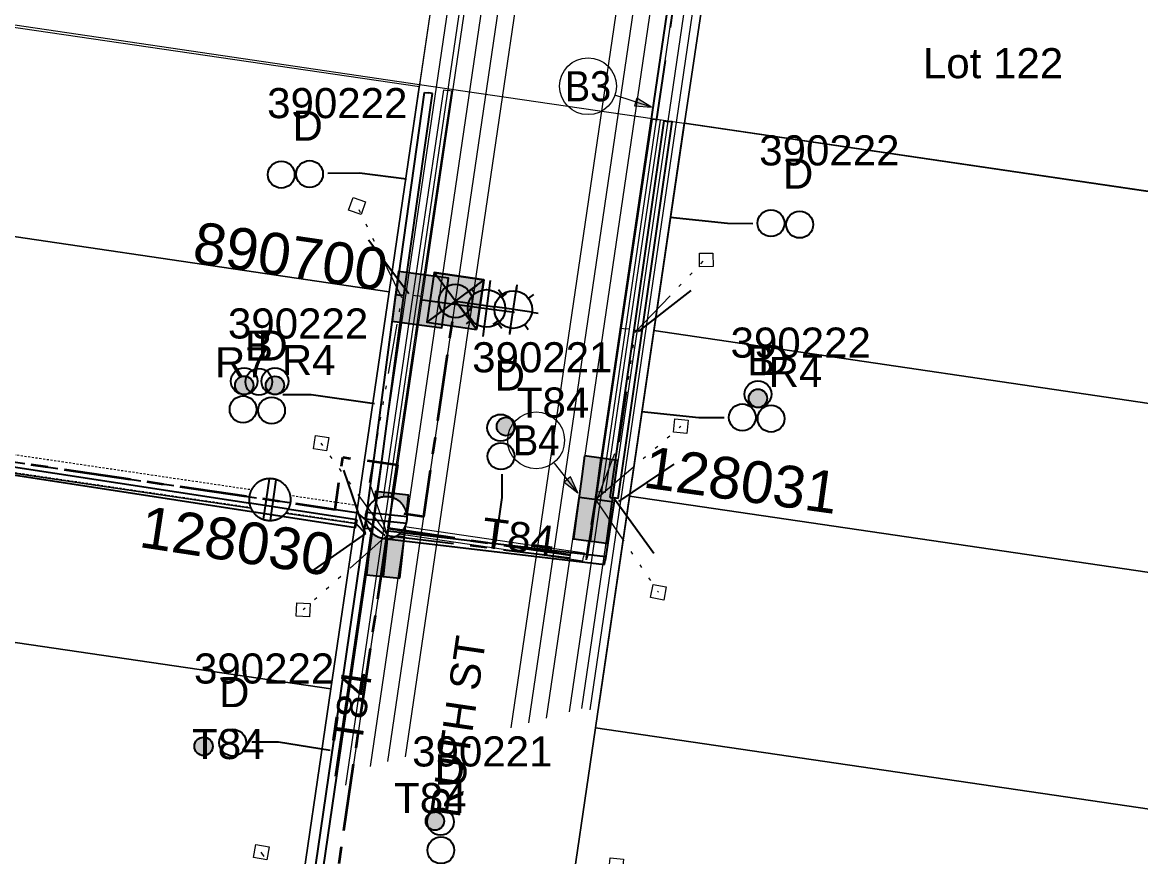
# Model space of a CAD drawing. Header units: metres. Extents: x 302924 to 304532, y 6268290 to 6269135.
# Drawn here: x 304051.4 to 304118.2, y 6268580.1 to 6268630 of the extents above; entities that cross this region are included whole.
import ezdxf
from ezdxf.enums import TextEntityAlignment as Align

# ---------------------------------------------------------------- set-up
doc = ezdxf.new("R2010")
doc.units = ezdxf.units.M
for name, pattern in [('Cable Exist UG', [7, 4, -1, 1, -1]), ('DASHED', [19.05, 12.7, -6.35]), ('HIDDEN2', [0.1875, 0.125, -0.0625]), ('IE Trench LV', [6, 4, -2]), ('PHANTOMX2', [6.6, 3, -0.75, 0.2, -0.75, 0.2, -0.75, 0.2, -0.75])]:
    doc.linetypes.add(name, pattern=pattern)
doc.layers.get('0').update_dxf_attribs({"color": 6})
for name, color, linetype, lineweight in [('_User Miscellaneous1', 30, 'Continuous', 13), ('_User Miscellaneous3', 51, 'Continuous', 13), ('_User Miscellaneous5', 121, 'Continuous', 13), ('_User Miscellaneous7', 3, 'Continuous', 13), ('_User Miscellaneous9', 211, 'Continuous', 13), ('_User_LV_Exist', 5, 'Continuous', 35), ('_User_LV_Final', 5, 'Continuous', 25), ('Cadastre Developer_SP_NEW', 92, 'Continuous', 15), ('Cadastre Other Property_SP_EXT', 138, 'DASHED', 15), ('Cadastre Roads_SP_EXT', 218, 'Continuous', 15), ('Mains_LV_EXT', 163, 'Continuous', 25), ('Mains_LV_SL_EXT', 135, 'Continuous', 25), ('Services_SP_EXT', 42, 'PHANTOMX2', 20)]:
    doc.layers.add(name, color=color, linetype=linetype, lineweight=lineweight)
doc.layers.add('_User Miscellaneous10', color=252, linetype='Continuous', lineweight=13, plot=False, transparency=0.75)
for name, color, linetype in [('Duct_SP_EXT', 30, 'Continuous'), ('Equip_LV_EXT', 7, 'Continuous'), ('Equip_SP_SL_EXT', 7, 'Continuous'), ('Mains_LV_New_T84', 2, 'Cable x'), ('SupportsUG_SP_LV_EXT', 7, 'Continuous'), ('SupportsUG_SP_LV_SL_EXT', 7, 'Continuous'), ('Trench_SP_EXT', 7, 'Continuous'), ('Trench_SP_NEW', 2, 'Continuous')]:
    doc.layers.add(name, color=color, linetype=linetype)
doc.styles.add('ARIAL', font='arial.ttf', dxfattribs={"height": 2})
doc.styles.add('COLUMN_LABEL', font='arial.ttf', dxfattribs={"height": 2})
doc.styles.add('iecARIAL', font='arial.ttf', dxfattribs={"height": 2})
doc.styles.add('POLE_LABEL', font='arial.ttf', dxfattribs={"height": 2})
doc.styles.add('SL_LABEL', font='arial.ttf', dxfattribs={"height": 2})
doc.styles.get("Standard").update_dxf_attribs({"font": 'arial.ttf'})
doc.linetypes.add('Cable x', pattern='A,4.5,-0.01,["X",Standard,S=1.25,R=0,X=0,Y=-0.65],-1.2', length=5.71)

# ---------------------------------------------------------------- blocks, each defined once
blk = doc.blocks.new('COLUMN_EXT')
blk.add_hatch(color=256).paths.add_polyline_path([(1.5, -1.5), (1.5, 1.5), (-1.5, 1.5), (-1.5, -1.5)])
blk.add_lwpolyline([(1.5, 1.5), (-1.5, 1.5), (-1.5, -1.5), (1.5, -1.5)], close=True)
at = {"flags": 9}
for tag, p in [('NOTES', (-1.813, 2)), ('STREETNAME', (-1.813, 1.6)), ('LOCATION', (-1.813, 1.4)), ('SUBURB', (-1.813, 1.8)), ('OWNED_BY', (-1.813, 0.6)), ('LEGEND', (-1.813, 1.2)), ('USAGE', (-1.813, 1)), ('STATE', (-1.813, 0.8)), ('COLUMN_TYPE', (-1.813, 0.4))]:
    blk.add_attdef(tag, text='', height=0.2, rotation=180, dxfattribs=at).set_placement(p, align=Align.MIDDLE_LEFT)
at = {"flags": 1}
blk.add_attdef('Z', (-1.813, 2.351), '', height=0.2, rotation=180, dxfattribs=at)
at = {"flags": 9}
for tag, style, p in [('STRUCTURE_PLANT_NUMBER', 'POLE_LABEL', (-1.813, -0.031)), ('STREET_CODE', 'COLUMN_LABEL', (-1.813, 0.2))]:
    blk.add_attdef(tag, text='', height=0.2, rotation=180, dxfattribs=dict(at, style=style)).set_placement(p, align=Align.MIDDLE_LEFT)
at = {"style": 'COLUMN_LABEL', "width": 0.9, "flags": 8}
blk.add_attdef('ASSET_NUM', text='', height=2, rotation=270, dxfattribs=at).set_placement((2, -4), align=Align.MIDDLE_LEFT)
blk = doc.blocks.new('PILLAR_EXT')
blk.add_hatch(color=256).paths.add_polyline_path([(-2.5, 1), (-2.5, -1), (2.5, -1), (2.5, 1)])
for p, q in [((0, 1), (0, -1)), ((-2.5, 0), (2.5, 0))]:
    blk.add_line(p, q)
at = {"ltscale": 10}
blk.add_line((2.5, 0), (-2.5, 0), dxfattribs=at)
blk.add_lwpolyline([(-2.5, -1), (-1.25, -1), (1.25, -1), (2.5, -1), (2.5, 1), (-2.5, 1)], close=True)
at = {"width": 0.9, "flags": 8}
blk.add_attdef('ASSET_NUM', text='', height=2, rotation=90, dxfattribs=at).set_placement((-2, 4), align=Align.MIDDLE_LEFT)
for tag, p, flags in [('OWNED_BY', (0, -0.2), 9), ('STATE', (0, -0.4), 9), ('SUPPORT_TYPE', (0, -0.6), 9), ('USAGE', (0, -0.8), 9), ('LEGEND', (0, -1), 9), ('LOCATION', (0, -1.2), 9), ('NOTES', (0, -1.4), 9), ('STREETNAME', (0, -1.8), 9), ('SUBURB', (0, -2), 1), ('PARENT', (0, -1.6), 9)]:
    blk.add_attdef(tag, p, '', height=0.2, dxfattribs=dict(flags=flags))
blk = doc.blocks.new('DUCT_EXT')
blk.add_circle((0, 0.8), 0.8)
at = {"flags": 1}
blk.add_attdef('Z', (0, 0), '', height=0.2, dxfattribs=at)
at = {"flags": 9}
for tag, p in [('DUCT_CODE', (0, 0)), ('XSECT_TYPE', (0, -0.2)), ('STATE', (0, -0.6)), ('FB_REFERENCE', (0, -0.4)), ('NOTES', (0, -0.8))]:
    blk.add_attdef(tag, text='', height=0.2, dxfattribs=at).set_placement(p, align=Align.MIDDLE_LEFT)
blk = doc.blocks.new('*U494')
at = {"transparency": 33554687, "flags": 9}
for tag, p in [('LRATECODE', (-7.4, 0)), ('LOUTREACHVOCAB', (-7.2, 0)), ('LOUTREACH', (-7, 0)), ('LANTNUMBER', (-6.6, 0)), ('LNEW', (-6.4, 0)), ('LMASTVOCAB', (-6.2, 0)), ('LMAST', (-6, 0)), ('LLAMPVOCAB', (-5.8, 0)), ('LLAMP', (-5.6, 0)), ('LEXIST', (-5.4, 0)), ('LCHARGE3PERCENT', (-5.2, 0)), ('LCHARGE3', (-5, 0)), ('LCHARGE2PERCENT', (-4.8, 0)), ('LCHARGE2', (-4.6, 0)), ('LCHARGE1PERCENT', (-4.4, 0)), ('LCHARGE1', (-4.2, 0)), ('LCATEGORY', (-4, 0)), ('LBRACKETVOCAB', (-3.8, 0)), ('LBRACKET', (-3.6, 0)), ('LKINGHEIGHT', (-3.4, 0)), ('CREPLACE', (-3.2, 0)), ('CREMOVE', (-3, 0)), ('CNUMBER', (-2.8, 0)), ('CNEW', (-2.6, 0)), ('CEXIST', (-2.4, 0)), ('USAGE', (-2.2, 0)), ('STATE', (-2, 0)), ('OWNED_BY', (-1.8, 0)), ('ORIENTATION', (-1.6, 0)), ('OPERATING_VOLTAGE', (-1.4, 0)), ('NO_PHASES', (-1.2, 0)), ('LANTERN_TYPE', (-1, 0)), ('LANTERN_PURPOSE', (-0.8, 0)), ('CONTROL_TYPE', (-0.6, 0)), ('CONSTRUCTED_VOLTAGE', (-0.4, 0))]:
    blk.add_attdef(tag, text='', height=0.001, rotation=270, dxfattribs=at).set_placement(p, align=Align.MIDDLE_LEFT)
at = {"transparency": 33554687, "style": 'SL_LABEL', "flags": 9}
blk.add_attdef('STREET_CODE', text='', height=0.001, rotation=270, dxfattribs=at).set_placement((0.001, 0), align=Align.MIDDLE_LEFT)
at = {"transparency": 33554687, "flags": 1}
blk.add_attdef('Z', (0, 0), '', height=0.001, rotation=270, dxfattribs=at)
at = {"transparency": 33554687, "width": 0.9}
blk.add_attdef('LNUMBER', text='', height=1, rotation=352.43124, dxfattribs=at).set_placement((6.807, -1.913), align=Align.MIDDLE_LEFT)
at = {"transparency": 33554687, "flags": 9}
for tag, p in [('LREMOVE', (0, -7.6)), ('LREPLACE', (0, -7.8)), ('LTYPE', (0, -8)), ('LTYPEVOCAB', (0, -8.2)), ('LEGEND', (0, -8.4)), ('SUBURB', (0, -8.6)), ('STREETNAME', (0, -8.8)), ('LOCATION', (0, -9)), ('NOTES', (0, -9.2)), ('MAINTAINED_BY', (0, -9.863))]:
    blk.add_attdef(tag, text='', height=0.001, dxfattribs=at).set_placement(p, align=Align.MIDDLE_LEFT)
blk.add_attdef('OPERATED_BY', (0, -9.607), '', height=0.001, dxfattribs=at)
at = {"transparency": 33554687}
blk.add_wipeout([(5.638, -0.749), (4.877, -1.718), (3.743, -2.2), (2.774, -1.439), (2.292, -0.305), (3.053, 0.664), (4.187, 1.146), (5.156, 0.385)], dxfattribs=at)
for p, q in [((4.187, 1.146), (3.965, -0.527)), ((0, 0), (3.965, -0.527)), ((3.053, 0.664), (3.281, 0.366)), ((5.156, 0.385), (4.858, 0.157)), ((3.965, -0.527), (3.743, -2.2)), ((3.965, -0.527), (5.638, -0.749)), ((2.774, -1.439), (3.072, -1.211)), ((4.877, -1.718), (4.649, -1.42))]:
    blk.add_line(p, q, dxfattribs=at)
blk.add_circle((3.965, -0.527), 1.125, dxfattribs=at)
blk = doc.blocks.new('CCP_EXT')
at = {"flags": 9}
for tag, p in [('USAGE', (0, -1.2)), ('LEGEND', (0, -1.4)), ('STATE', (0, -1.8)), ('LIFE_SUPPORT', (0, -1.6)), ('NOTES', (0, -2))]:
    blk.add_attdef(tag, text='', height=0.2, dxfattribs=at).set_placement(p, align=Align.MIDDLE_LEFT)
at = {"transparency": 33554687}
blk.add_wipeout([(0, 0.566), (0.566, 0), (0, -0.566), (-0.566, 0)], dxfattribs=at)
blk.add_lwpolyline([(-0.566, 0), (0, 0.566), (0.566, 0), (0, -0.566), (-0.566, 0)])
at = {"flags": 1}
blk.add_attdef('Z', (0, 0), '', height=0.2, dxfattribs=at)
at = {"flags": 9}
for tag, p in [('CCP_TYPE', (0, 0)), ('OPERATING_VOLTAGE', (0, -0.6)), ('CONSTRUCTED_VOLTAGE', (0, -0.2)), ('NO_PHASES', (0, -0.4)), ('ORIENTATION', (0, -0.8)), ('OWNED_BY', (0, -1))]:
    blk.add_attdef(tag, text='', height=0.2, dxfattribs=at).set_placement(p, align=Align.MIDDLE_LEFT)
blk = doc.blocks.new('LV_UG_LINKS_CLOSED_EXT')
at = {"layer": 'Equip_LV_EXT'}
for tag, flags, p in [('ACTUAL_STATUS', 9, (3, -2)), ('OPERATING_VOLTAGE', 9, (3, -2.6)), ('CONSTRUCTED_VOLTAGE', 9, (3, -2.2)), ('NO_PHASES', 9, (3, -2.4)), ('ORIENTATION', 9, (3, -2.8)), ('STATE', 9, (3, -3)), ('SWITCH_TYPE', 9, (3, -3.2)), ('USAGE', 9, (3, -3.4)), ('OWNED_BY', 9, (3, -3.8)), ('OPERATED_BY', 9, (3, -4)), ('NOTES', 9, (3, -3.6)), ('TYPE', 9, (3, -4.6)), ('MAINTAINED_BY', 9, (3, -4.2)), ('NUMBER_OF_PHASES', 9, (3, -4.4)), ('Z', 1, (3, -4.8))]:
    blk.add_attdef(tag, text='', height=0.2, dxfattribs=dict(at, flags=flags)).set_placement(p, align=Align.MIDDLE_LEFT)
at = {"transparency": 33554687}
blk.add_wipeout([(4, 1.25), (3.969, 1.25), (3.939, 1.248), (3.908, 1.247), (3.877, 1.244), (3.847, 1.241), (3.817, 1.236), (3.786, 1.232), (3.756, 1.226), (3.726, 1.22), (3.696, 1.213), (3.667, 1.205), (3.637, 1.196), (3.608, 1.187), (3.579, 1.177), (3.55, 1.166), (3.522, 1.155), (3.493, 1.143), (3.466, 1.13), (3.438, 1.117), (3.411, 1.102), (3.384, 1.088), (3.357, 1.072), (3.331, 1.056), (3.306, 1.039), (3.28, 1.022), (3.255, 1.004), (3.231, 0.985), (3.207, 0.966), (3.184, 0.947), (3.161, 0.926), (3.138, 0.905), (3.116, 0.884), (3.095, 0.862), (3.074, 0.839), (3.053, 0.816), (3.034, 0.793), (3.015, 0.769), (2.996, 0.745), (2.978, 0.72), (2.961, 0.694), (2.944, 0.669), (2.928, 0.643), (2.912, 0.616), (2.898, 0.589), (2.883, 0.562), (2.87, 0.534), (2.857, 0.507), (2.845, 0.478), (2.834, 0.45), (2.823, 0.421), (2.813, 0.392), (2.804, 0.363), (2.795, 0.333), (2.787, 0.304), (2.78, 0.274), (2.774, 0.244), (2.768, 0.214), (2.764, 0.183), (2.759, 0.153), (2.756, 0.123), (2.753, 0.092), (2.752, 0.061), (2.75, 0.031), (2.75, 0), (2.75, -0.031), (2.752, -0.061), (2.753, -0.092), (2.756, -0.123), (2.759, -0.153), (2.764, -0.183), (2.768, -0.214), (2.774, -0.244), (2.78, -0.274), (2.787, -0.304), (2.795, -0.333), (2.804, -0.363), (2.813, -0.392), (2.823, -0.421), (2.834, -0.45), (2.845, -0.478), (2.857, -0.507), (2.87, -0.534), (2.883, -0.562), (2.898, -0.589), (2.912, -0.616), (2.928, -0.643), (2.944, -0.669), (2.961, -0.694), (2.978, -0.72), (2.996, -0.745), (3.015, -0.769), (3.034, -0.793), (3.053, -0.816), (3.074, -0.839), (3.095, -0.862), (3.116, -0.884), (3.138, -0.905), (3.161, -0.926), (3.184, -0.947), (3.207, -0.966), (3.231, -0.985), (3.255, -1.004), (3.28, -1.022), (3.306, -1.039), (3.331, -1.056), (3.357, -1.072), (3.384, -1.088), (3.411, -1.102), (3.438, -1.117), (3.466, -1.13), (3.493, -1.143), (3.522, -1.155), (3.55, -1.166), (3.579, -1.177), (3.608, -1.187), (3.637, -1.196), (3.667, -1.205), (3.696, -1.213), (3.726, -1.22), (3.756, -1.226), (3.786, -1.232), (3.817, -1.236), (3.847, -1.241), (3.877, -1.244), (3.908, -1.247), (3.939, -1.248), (3.969, -1.25), (4, -1.25), (4.031, -1.25), (4.061, -1.248), (4.092, -1.247), (4.123, -1.244), (4.153, -1.241), (4.183, -1.236), (4.214, -1.232), (4.244, -1.226), (4.274, -1.22), (4.304, -1.213), (4.333, -1.205), (4.363, -1.196), (4.392, -1.187), (4.421, -1.177), (4.45, -1.166), (4.478, -1.155), (4.507, -1.143), (4.534, -1.13), (4.562, -1.117), (4.589, -1.102), (4.616, -1.088), (4.643, -1.072), (4.669, -1.056), (4.694, -1.039), (4.72, -1.022), (4.745, -1.004), (4.769, -0.985), (4.793, -0.966), (4.816, -0.947), (4.839, -0.926), (4.862, -0.905), (4.884, -0.884), (4.905, -0.862), (4.926, -0.839), (4.947, -0.816), (4.966, -0.793), (4.985, -0.769), (5.004, -0.745), (5.022, -0.72), (5.039, -0.694), (5.056, -0.669), (5.072, -0.643), (5.088, -0.616), (5.102, -0.589), (5.117, -0.562), (5.13, -0.534), (5.143, -0.507), (5.155, -0.478), (5.166, -0.45), (5.177, -0.421), (5.187, -0.392), (5.196, -0.363), (5.205, -0.333), (5.213, -0.304), (5.22, -0.274), (5.226, -0.244), (5.232, -0.214), (5.236, -0.183), (5.241, -0.153), (5.244, -0.123), (5.247, -0.092), (5.248, -0.061), (5.25, -0.031), (5.25, 0), (5.25, 0.031), (5.248, 0.061), (5.247, 0.092), (5.244, 0.123), (5.241, 0.153), (5.236, 0.183), (5.232, 0.214), (5.226, 0.244), (5.22, 0.274), (5.213, 0.304), (5.205, 0.333), (5.196, 0.363), (5.187, 0.392), (5.177, 0.421), (5.166, 0.45), (5.155, 0.478), (5.143, 0.507), (5.13, 0.534), (5.117, 0.562), (5.102, 0.589), (5.088, 0.616), (5.072, 0.643), (5.056, 0.669), (5.039, 0.694), (5.022, 0.72), (5.004, 0.745), (4.985, 0.769), (4.966, 0.793), (4.947, 0.816), (4.926, 0.839), (4.905, 0.862), (4.884, 0.884), (4.862, 0.905), (4.839, 0.926), (4.816, 0.947), (4.793, 0.966), (4.769, 0.985), (4.745, 1.004), (4.72, 1.022), (4.694, 1.039), (4.669, 1.056), (4.643, 1.072), (4.616, 1.088), (4.589, 1.102), (4.562, 1.117), (4.534, 1.13), (4.507, 1.143), (4.478, 1.155), (4.45, 1.166), (4.421, 1.177), (4.392, 1.187), (4.363, 1.196), (4.333, 1.205), (4.304, 1.213), (4.274, 1.22), (4.244, 1.226), (4.214, 1.232), (4.183, 1.236), (4.153, 1.241), (4.123, 1.244), (4.092, 1.247), (4.061, 1.248), (4.031, 1.25)], dxfattribs=at).dxf.layer = 'Equip_LV_EXT'
at = {"layer": 'Equip_LV_EXT'}
for p, q in [((3.792, 1.232), (3.792, -1.232)), ((4.208, 1.232), (4.208, -1.232))]:
    blk.add_line(p, q, dxfattribs=at)
at = {"layer": 'Equip_LV_EXT', "flags": 128}
blk.add_lwpolyline([(4, 1.25), (3.969, 1.25), (3.939, 1.248), (3.908, 1.247), (3.877, 1.244), (3.847, 1.241), (3.817, 1.236), (3.786, 1.232), (3.756, 1.226), (3.726, 1.22), (3.696, 1.213), (3.667, 1.205), (3.637, 1.196), (3.608, 1.187), (3.579, 1.177), (3.55, 1.166), (3.522, 1.155), (3.493, 1.143), (3.466, 1.13), (3.438, 1.117), (3.411, 1.102), (3.384, 1.088), (3.357, 1.072), (3.331, 1.056), (3.306, 1.039), (3.28, 1.022), (3.255, 1.004), (3.231, 0.985), (3.207, 0.966), (3.184, 0.947), (3.161, 0.926), (3.138, 0.905), (3.116, 0.884), (3.095, 0.862), (3.074, 0.839), (3.053, 0.816), (3.034, 0.793), (3.015, 0.769), (2.996, 0.745), (2.978, 0.72), (2.961, 0.694), (2.944, 0.669), (2.928, 0.643), (2.912, 0.616), (2.898, 0.589), (2.883, 0.562), (2.87, 0.534), (2.857, 0.507), (2.845, 0.478), (2.834, 0.45), (2.823, 0.421), (2.813, 0.392), (2.804, 0.363), (2.795, 0.333), (2.787, 0.304), (2.78, 0.274), (2.774, 0.244), (2.768, 0.214), (2.764, 0.183), (2.759, 0.153), (2.756, 0.123), (2.753, 0.092), (2.752, 0.061), (2.75, 0.031), (2.75, 0), (2.75, -0.031), (2.752, -0.061), (2.753, -0.092), (2.756, -0.123), (2.759, -0.153), (2.764, -0.183), (2.768, -0.214), (2.774, -0.244), (2.78, -0.274), (2.787, -0.304), (2.795, -0.333), (2.804, -0.363), (2.813, -0.392), (2.823, -0.421), (2.834, -0.45), (2.845, -0.478), (2.857, -0.507), (2.87, -0.534), (2.883, -0.562), (2.898, -0.589), (2.912, -0.616), (2.928, -0.643), (2.944, -0.669), (2.961, -0.694), (2.978, -0.72), (2.996, -0.745), (3.015, -0.769), (3.034, -0.793), (3.053, -0.816), (3.074, -0.839), (3.095, -0.862), (3.116, -0.884), (3.138, -0.905), (3.161, -0.926), (3.184, -0.947), (3.207, -0.966), (3.231, -0.985), (3.255, -1.004), (3.28, -1.022), (3.306, -1.039), (3.331, -1.056), (3.357, -1.072), (3.384, -1.088), (3.411, -1.102), (3.438, -1.117), (3.466, -1.13), (3.493, -1.143), (3.522, -1.155), (3.55, -1.166), (3.579, -1.177), (3.608, -1.187), (3.637, -1.196), (3.667, -1.205), (3.696, -1.213), (3.726, -1.22), (3.756, -1.226), (3.786, -1.232), (3.817, -1.236), (3.847, -1.241), (3.877, -1.244), (3.908, -1.247), (3.939, -1.248), (3.969, -1.25), (4, -1.25), (4.031, -1.25), (4.061, -1.248), (4.092, -1.247), (4.123, -1.244), (4.153, -1.241), (4.183, -1.236), (4.214, -1.232), (4.244, -1.226), (4.274, -1.22), (4.304, -1.213), (4.333, -1.205), (4.363, -1.196), (4.392, -1.187), (4.421, -1.177), (4.45, -1.166), (4.478, -1.155), (4.507, -1.143), (4.534, -1.13), (4.562, -1.117), (4.589, -1.102), (4.616, -1.088), (4.643, -1.072), (4.669, -1.056), (4.694, -1.039), (4.72, -1.022), (4.745, -1.004), (4.769, -0.985), (4.793, -0.966), (4.816, -0.947), (4.839, -0.926), (4.862, -0.905), (4.884, -0.884), (4.905, -0.862), (4.926, -0.839), (4.947, -0.816), (4.966, -0.793), (4.985, -0.769), (5.004, -0.745), (5.022, -0.72), (5.039, -0.694), (5.056, -0.669), (5.072, -0.643), (5.088, -0.616), (5.102, -0.589), (5.117, -0.562), (5.13, -0.534), (5.143, -0.507), (5.155, -0.478), (5.166, -0.45), (5.177, -0.421), (5.187, -0.392), (5.196, -0.363), (5.205, -0.333), (5.213, -0.304), (5.22, -0.274), (5.226, -0.244), (5.232, -0.214), (5.236, -0.183), (5.241, -0.153), (5.244, -0.123), (5.247, -0.092), (5.248, -0.061), (5.25, -0.031), (5.25, 0), (5.25, 0.031), (5.248, 0.061), (5.247, 0.092), (5.244, 0.123), (5.241, 0.153), (5.236, 0.183), (5.232, 0.214), (5.226, 0.244), (5.22, 0.274), (5.213, 0.304), (5.205, 0.333), (5.196, 0.363), (5.187, 0.392), (5.177, 0.421), (5.166, 0.45), (5.155, 0.478), (5.143, 0.507), (5.13, 0.534), (5.117, 0.562), (5.102, 0.589), (5.088, 0.616), (5.072, 0.643), (5.056, 0.669), (5.039, 0.694), (5.022, 0.72), (5.004, 0.745), (4.985, 0.769), (4.966, 0.793), (4.947, 0.816), (4.926, 0.839), (4.905, 0.862), (4.884, 0.884), (4.862, 0.905), (4.839, 0.926), (4.816, 0.947), (4.793, 0.966), (4.769, 0.985), (4.745, 1.004), (4.72, 1.022), (4.694, 1.039), (4.669, 1.056), (4.643, 1.072), (4.616, 1.088), (4.589, 1.102), (4.562, 1.117), (4.534, 1.13), (4.507, 1.143), (4.478, 1.155), (4.45, 1.166), (4.421, 1.177), (4.392, 1.187), (4.363, 1.196), (4.333, 1.205), (4.304, 1.213), (4.274, 1.22), (4.244, 1.226), (4.214, 1.232), (4.183, 1.236), (4.153, 1.241), (4.123, 1.244), (4.092, 1.247), (4.061, 1.248), (4.031, 1.25)], close=True, dxfattribs=at)
blk = doc.blocks.new('CABLE_LARGE_EXT')
h = blk.add_hatch(color=256)
edge = h.paths.add_edge_path()
edge.add_arc((0, 0.55), 0.55, 0, 360)
blk.add_circle((0, 0.55), 0.55)
at = {"flags": 1}
blk.add_attdef('Z', (0, 0), '', height=0.2, dxfattribs=at)
at = {"flags": 9}
for tag, p in [('COND_CODE', (0, 0)), ('XSECT_SIZE', (0, -0.6)), ('STATE', (0, -0.4)), ('FB_REFERENCE', (0, -0.2)), ('NOTES', (0, -0.8))]:
    blk.add_attdef(tag, text='', height=0.2, dxfattribs=at).set_placement(p, align=Align.MIDDLE_LEFT)
blk = doc.blocks.new('*U380')
h = blk.add_hatch(color=256)
h.dxf.hatch_style = 1
h.paths.add_polyline_path([(2.064, -2.191), (1.673, -2.503), (2.491, -3.13)])
blk.add_line((2.491, -3.13), (1.09, -1.369))
at = {"flags": 128}
blk.add_lwpolyline([(2.064, -2.191), (1.673, -2.503), (2.491, -3.13), (2.064, -2.191)], dxfattribs=at)
blk.add_circle((0, 0), 1.7)
at = {"width": 0.9}
blk.add_attdef('CODE', text='', height=1.8, dxfattribs=at).set_placement((0, 0), align=Align.MIDDLE_CENTER)
at = {"flags": 1}
blk.add_attdef('Z', (0, 0), '', height=0.2, dxfattribs=at)
blk = doc.blocks.new('*U379')
h = blk.add_hatch(color=256)
h.dxf.hatch_style = 1
h.paths.add_polyline_path([(2.926, -0.708), (2.769, -1.182), (3.796, -1.26)])
blk.add_line((3.796, -1.26), (1.661, -0.551))
at = {"flags": 128}
blk.add_lwpolyline([(2.926, -0.708), (2.769, -1.182), (3.796, -1.26), (2.926, -0.708)], dxfattribs=at)
blk.add_circle((0, 0), 1.7)
at = {"width": 0.9}
blk.add_attdef('CODE', text='', height=1.8, dxfattribs=at).set_placement((0, 0), align=Align.MIDDLE_CENTER)
at = {"flags": 1}
blk.add_attdef('Z', (0, 0), '', height=0.2, dxfattribs=at)
blk = doc.blocks.new('*U516')
at = {"linetype": 'Continuous', "transparency": 33554687}
h = blk.add_hatch(color=256, dxfattribs=at)
h.dxf.hatch_style = 1
h.paths.add_polyline_path([(4.3, -0.421), (4.3, 2.579), (1.3, 2.579), (1.3, -0.421)])
at = {"transparency": 33554687}
h = blk.add_hatch(color=256, dxfattribs=at)
h.dxf.hatch_style = 1
h.paths.add_polyline_path([(4.3, -0.421), (1.3, 2.579), (4.3, 2.579)])
for p, q in [((4.3, -0.421), (1.3, 2.579)), ((4.3, 2.579), (1.3, -0.421)), ((5.239, 2.14), (5.505, 1.874)), ((6.3, 2.579), (6.3, 2.204)), ((7.361, 2.14), (7.096, 1.874)), ((2.8, 1.079), (5.175, 1.079)), ((7.425, 1.079), (7.8, 1.079)), ((5.239, 0.018), (5.505, 0.283)), ((7.361, 0.018), (7.096, 0.283)), ((6.3, -0.046), (6.3, -0.421))]:
    blk.add_line(p, q, dxfattribs=at)
at = {"linetype": 'Continuous', "transparency": 33554687}
blk.add_line((7.425, 1.079), (5.175, 1.079), dxfattribs=at)
at = {"transparency": 33554687}
blk.add_lwpolyline([(4.3, -0.421), (4.3, 2.579), (1.3, 2.579), (1.3, -0.421)], close=True, dxfattribs=at)
at = {"transparency": 33554687, "flags": 128}
blk.add_lwpolyline([(4.3, -0.421), (1.3, 2.579), (4.3, 2.579), (4.3, -0.421)], dxfattribs=at)
at = {"linetype": 'Continuous', "transparency": 33554687, "flags": 128}
blk.add_lwpolyline([(6.3, -0.327), (6.3, 2.485)], dxfattribs=at)
at = {"transparency": 33554687}
for centre, radius in [((2.8, 1.079), 1), ((6.3, 1.079), 1.125)]:
    blk.add_circle(centre, radius, dxfattribs=at)

msp = doc.modelspace()

# ---------------------------------------------------------------- linework, layer by layer
at = {"layer": '_User Miscellaneous1', "transparency": 33554687}
for p, q in [((304074.7404, 6268613.6788), (304076.5608, 6268625.9605)), ((304075.2152, 6268613.6085), (304077.0356, 6268625.8902)), ((304076.5608, 6268625.9605), (304076.7982, 6268625.9253)), ((304077.0356, 6268625.8902), (304076.7982, 6268625.9253)), ((304087.1873, 6268611.7151), (304089.0404, 6268624.2196)), ((304087.6621, 6268611.6447), (304089.5152, 6268624.1493)), ((304089.0404, 6268624.2196), (304089.2778, 6268624.1844)), ((304089.5152, 6268624.1493), (304089.2778, 6268624.1844)), ((304072.7025, 6268599.828), (304074.7404, 6268613.6786)), ((304073.1774, 6268599.7581), (304075.2153, 6268613.6087)), ((304074.7404, 6268613.6788), (304074.9778, 6268613.6436)), ((304074.7404, 6268613.6786), (304074.9778, 6268613.6436)), ((304075.2152, 6268613.6085), (304074.9778, 6268613.6436)), ((304075.2153, 6268613.6087), (304074.9778, 6268613.6436)), ((304085.7529, 6268601.9543), (304087.1873, 6268611.7146)), ((304086.2278, 6268601.8845), (304087.6622, 6268611.6448)), ((304087.1873, 6268611.7151), (304087.4247, 6268611.6799)), ((304087.1873, 6268611.7146), (304087.4247, 6268611.6797)), ((304087.6621, 6268611.6447), (304087.4247, 6268611.6799)), ((304087.6622, 6268611.6448), (304087.4247, 6268611.6797)), ((304071.3633, 6268600.2554), (304008.0777, 6268609.9532)), ((304071.2906, 6268599.781), (304008.005, 6268609.4788)), ((304085.7529, 6268601.9543), (304085.9903, 6268601.9194)), ((304086.2278, 6268601.8845), (304085.9903, 6268601.9194)), ((304068.2599, 6268575.1839), (304071.85, 6268599.7592)), ((304068.7349, 6268575.1146), (304072.325, 6268599.6898)), ((304071.2906, 6268599.781), (304071.3269, 6268600.0182)), ((304071.3633, 6268600.2554), (304071.3269, 6268600.0182)), ((304071.85, 6268599.7592), (304072.0875, 6268599.7245)), ((304072.325, 6268599.6898), (304072.0875, 6268599.7245)), ((304072.7025, 6268599.828), (304072.9399, 6268599.793)), ((304073.1774, 6268599.7581), (304072.9399, 6268599.793)), ((304073.2111, 6268599.5109), (304073.246, 6268599.7484)), ((304073.2809, 6268599.9858), (304073.246, 6268599.7484)), ((304073.2809, 6268599.9858), (304084.9496, 6268598.2711)), ((304073.2111, 6268599.5109), (304084.8798, 6268597.7962)), ((304084.8798, 6268597.7962), (304084.9147, 6268598.0336)), ((304084.9496, 6268598.2711), (304084.9147, 6268598.0336))]:
    msp.add_line(p, q, dxfattribs=at)
at = {"layer": '_User Miscellaneous5', "linetype": 'Continuous', "transparency": 33554597}
for points in [[(304075.1147, 6268626.2705), (304043.4527, 6268630.9228), (304041.634, 6268618.5443), (304073.296, 6268613.892), (304075.1147, 6268626.2705)], [(304125.5759, 6268618.8555), (304090.9449, 6268623.9443), (304089.1262, 6268611.5658), (304123.7571, 6268606.478), (304125.5759, 6268618.8555)], [(304073.296, 6268613.892), (304041.634, 6268618.5443), (304039.5987, 6268604.6924), (304071.2607, 6268600.0401), (304073.296, 6268613.892)], [(304123.7571, 6268606.478), (304089.1262, 6268611.5658), (304087.6723, 6268601.6722), (304122.3032, 6268596.5833), (304123.7571, 6268606.478)], [(304071.2607, 6268600.0401), (304039.5987, 6268604.6924), (304038.1448, 6268594.7978), (304069.8067, 6268590.1455), (304071.2607, 6268600.0401)], [(304122.3032, 6268596.5833), (304087.6723, 6268601.6722), (304085.6369, 6268587.8194), (304120.2677, 6268582.7305), (304122.3032, 6268596.5833)], [(304069.8067, 6268590.1455), (304038.1448, 6268594.7978), (304035.9643, 6268579.9564), (304067.6262, 6268575.3041), (304069.8067, 6268590.1455)], [(304120.2677, 6268582.7305), (304085.6369, 6268587.8194), (304083.8196, 6268575.4519), (304118.4497, 6268570.3629), (304120.2677, 6268582.7305)]]:
    msp.add_lwpolyline(points, close=True, dxfattribs=at)
at = {"layer": 'Cadastre Developer_SP_NEW', "transparency": 33554687}
for points in [[(304076.9729, 6268638.6985), (304045.3122, 6268643.3461), (304043.5845, 6268630.7792), (304075.1166, 6268626.1746)], [(304127.432, 6268631.2913), (304092.8032, 6268636.3747), (304090.9646, 6268623.9693), (304125.6108, 6268618.8837)]]:
    msp.add_lwpolyline(points, close=True, dxfattribs=at)
at = {"layer": 'Duct_SP_EXT'}
for p, q in [((304075.4123, 6268625.817), (304075.65, 6268625.7834)), ((304075.8876, 6268625.7499), (304075.65, 6268625.7834)), ((304087.9479, 6268611.602), (304089.7409, 6268624.1151)), ((304088.423, 6268611.5339), (304090.216, 6268624.047)), ((304089.7409, 6268624.1151), (304089.9784, 6268624.0811)), ((304090.216, 6268624.047), (304089.9784, 6268624.0811)), ((304073.7044, 6268613.7259), (304073.9423, 6268613.6943)), ((304073.7047, 6268613.7279), (304073.9423, 6268613.6943)), ((304074.1799, 6268613.6608), (304073.9423, 6268613.6943)), ((304074.1802, 6268613.6627), (304073.9423, 6268613.6943)), ((304086.5103, 6268601.5955), (304087.9479, 6268611.6021)), ((304086.9855, 6268601.5272), (304088.423, 6268611.5338)), ((304087.9479, 6268611.6021), (304088.1855, 6268611.5679)), ((304087.9479, 6268611.602), (304088.1855, 6268611.5679)), ((304088.423, 6268611.5338), (304088.1855, 6268611.5679)), ((304088.423, 6268611.5339), (304088.1855, 6268611.5679)), ((304086.5103, 6268601.5955), (304086.7479, 6268601.5614)), ((304086.9855, 6268601.5272), (304086.7479, 6268601.5614)), ((304071.2906, 6268599.781), (304071.3269, 6268600.0182)), ((304071.3633, 6268600.2554), (304071.3269, 6268600.0182)), ((304086.1811, 6268597.5788), (304086.2094, 6268597.8172)), ((304086.2377, 6268598.0555), (304086.2094, 6268597.8172))]:
    msp.add_line(p, q, dxfattribs=at)
for points in [[(304069.6204, 6268620.991), (304071.5212, 6268621.0048), (304074.3365, 6268620.6378)], [(304095.0444, 6268617.9595), (304093.5232, 6268617.9656), (304090.0913, 6268618.3281)], [(304066.9403, 6268607.7552), (304068.6233, 6268607.755), (304072.4226, 6268607.2136)], [(304093.3318, 6268606.3453), (304091.8133, 6268606.3446), (304088.3856, 6268606.704)], [(304093.3318, 6268606.3453), (304091.8133, 6268606.3446), (304088.3856, 6268606.704)], [(304080.0408, 6268602.9763), (304080.0407, 6268601.5842), (304079.6586, 6268598.9205)], [(304065.0823, 6268586.9804), (304066.6856, 6268586.9761), (304069.7768, 6268586.4826)]]:
    msp.add_lwpolyline(points, dxfattribs=at)
at = {"layer": 'Trench_SP_EXT', "linetype": 'Cable Exist UG'}
for points in [[(304074.4759, 6268613.7747), (304072.0594, 6268616.9768)], [(304088.2027, 6268611.5124), (304091.6834, 6268614.2314)], [(304087.0242, 6268601.3462), (304090.6779, 6268603.8083)], [(304071.8867, 6268599.4398), (304070.5022, 6268603.4851)], [(304086.777, 6268601.4977), (304086.2095, 6268597.8172)], [(304086.777, 6268601.4977), (304089.3249, 6268597.9758)], [(304071.3269, 6268600.0182), (304071.8867, 6268599.4398)], [(304073.1894, 6268599.3631), (304072.0875, 6268599.7245)], [(304071.8867, 6268599.4398), (304067.9988, 6268596.6974)]]:
    msp.add_lwpolyline(points, dxfattribs=at)
at = {"layer": 'Trench_SP_NEW', "linetype": 'IE Trench LV', "flags": 128}
msp.add_lwpolyline([(304097.6566, 6268681.1432), (304092.9367, 6268648.9892), (304089.2641, 6268624.0915)], dxfattribs=at)

# ---------------------------------------------------------------- block references
at = {"layer": '_User Miscellaneous3', "color": 40}
for name, p, values in [('*U379', (304085.1884, 6268626.1825), {'CODE': 'B3'}), ('*U380', (304082.0852, 6268605.0061), {'CODE': 'B4'})]:
    msp.add_blockref(name, p, dxfattribs=at).add_auto_attribs(values)
at = {"layer": 'Duct_SP_EXT'}
for name, p in [('DUCT_EXT', (304066.8429, 6268620.0954)), ('DUCT_EXT', (304068.5367, 6268620.1327)), ('DUCT_EXT', (304096.1287, 6268617.1905)), ('DUCT_EXT', (304097.8459, 6268617.1085)), ('DUCT_EXT', (304064.6265, 6268607.745)), ('DUCT_EXT', (304065.5053, 6268607.7025)), ('DUCT_EXT', (304066.4677, 6268607.7428)), ('CABLE_LARGE_EXT', (304064.6265, 6268607.7451)), ('CABLE_LARGE_EXT', (304066.4677, 6268607.7429)), ('DUCT_EXT', (304095.3517, 6268606.9677)), ('CABLE_LARGE_EXT', (304095.3517, 6268606.9677)), ('DUCT_EXT', (304064.5587, 6268606.0592)), ('DUCT_EXT', (304066.2664, 6268605.9937)), ('DUCT_EXT', (304094.4159, 6268605.5792)), ('DUCT_EXT', (304096.1332, 6268605.5033)), ('CABLE_LARGE_EXT', (304080.276, 6268605.2836)), ('DUCT_EXT', (304063.9394, 6268586.1253)), ('CABLE_LARGE_EXT', (304062.199, 6268586.1541)), ('CABLE_LARGE_EXT', (304076.0324, 6268581.6893))]:
    msp.add_blockref(name, p, dxfattribs=at)
at = {"layer": 'Duct_SP_EXT', "rotation": 90.09962442912095}
for p in [(304080.7641, 6268605.76), (304080.7836, 6268604.0577), (304077.164, 6268582.1975), (304077.1886, 6268580.4908)]:
    msp.add_blockref('DUCT_EXT', p, dxfattribs=at)
at = {"layer": 'SupportsUG_SP_LV_EXT'}
ref = msp.add_blockref('PILLAR_EXT', (304085.6429, 6268601.4608), dxfattribs=dict(at, rotation=262.3165457560372))
ref.add_attrib('ASSET_NUM', '128031', dxfattribs={"height": 2.5, "rotation": 352.096584, "style": 'iecARIAL'}).set_placement((304088.5841, 6268603.4378), align=Align.MIDDLE_LEFT)
ref = msp.add_blockref('PILLAR_EXT', (304073.2024, 6268599.3452), dxfattribs=dict(at, rotation=83.94933703126637))
ref.add_attrib('ASSET_NUM', '128030', dxfattribs={"height": 2.5, "rotation": 351.298862, "style": 'iecARIAL'}).set_placement((304069.9767, 6268598.1102), align=Align.MIDDLE_RIGHT)
at = {"layer": 'SupportsUG_SP_LV_SL_EXT'}
ref = msp.add_blockref('COLUMN_EXT', (304075.152, 6268613.4207), dxfattribs=dict(at, rotation=172.4312433129502))
ref.add_attrib('ASSET_NUM', '890700', dxfattribs={"height": 2.5, "rotation": 351.653533, "style": 'COLUMN_LABEL'}).set_placement((304073.3505, 6268616.4134), align=Align.TOP_RIGHT)

# ---------------------------------------------------------------- texts
at = {"layer": '_User_LV_Exist', "transparency": 33554687}
msp.add_text('RUTH ST', height=1.8, rotation=81.610379, dxfattribs=at).set_placement((304077.5077, 6268582.3665))
at = {"layer": 'Duct_SP_EXT'}
for s, p in [('390222', (304065.9988, 6268624.273)), ('D', (304067.5135, 6268622.9248)), ('390222', (304095.4242, 6268621.4463)), ('D', (304096.8433, 6268620.0577)), ('390222', (304063.6542, 6268611.0954)), ('390222', (304093.7124, 6268609.9507)), ('B', (304064.6729, 6268609.7715)), ('D', (304065.4154, 6268609.7797)), ('R7', (304062.8784, 6268608.7775)), ('R4', (304066.8749, 6268608.9113)), ('390221', (304078.2595, 6268609.0731)), ('B', (304094.7005, 6268608.8914)), ('D', (304095.3683, 6268608.9103)), ('D', (304079.6017, 6268607.9829)), ('R4', (304095.9875, 6268608.1969)), ('T84', (304080.929, 6268606.3655)), ('390222', (304061.6231, 6268590.4621)), ('D', (304063.1263, 6268589.0492)), ('T84', (304061.5083, 6268585.9427)), ('390221', (304074.6716, 6268585.5009)), ('D', (304076.0085, 6268584.4184)), ('T84', (304073.5907, 6268582.7109))]:
    msp.add_text(s, height=1.8, dxfattribs=at).set_placement(p)
at = {"layer": 'Mains_LV_EXT'}
for rotation, p in [(352.737978, (304078.7535, 6268598.614)), (81.728601, (304071.6498, 6268586.7528))]:
    msp.add_text('T84', height=1.8, rotation=rotation, dxfattribs=at).set_placement(p)

# ---------------------------------------------------------------- next in the draw order: block references
at = {"layer": 'Equip_SP_SL_EXT'}
msp.add_blockref('*U494', (304075.1519, 6268613.4206), dxfattribs=at)
at = {"layer": 'Services_SP_EXT'}
for p, rotation in [((304071.3813, 6268619.0201), 295.9188858311982), ((304092.2599, 6268615.7938), 225.5787257942737), ((304090.7376, 6268605.8538), 220.3165456686197), ((304069.2197, 6268604.8359), 305.9493371176983), ((304089.3944, 6268595.9172), 124.3165456513529), ((304068.158, 6268594.8706), 41.9493373681151), ((304065.6489, 6268580.3773), 304.7155035183193), ((304086.8652, 6268579.5921), 219.4547784763674)]:
    msp.add_blockref('CCP_EXT', p, dxfattribs=dict(at, rotation=rotation))

# ---------------------------------------------------------------- next in the draw order: linework, layer by layer
at = {"layer": '_User Miscellaneous10', "transparency": 33554523, "flags": 128}
msp.add_lwpolyline([(304103.6034, 6268744.4511), (304080.5815, 6268587.8162)], dxfattribs=at)
at = {"layer": 'Cadastre Developer_SP_NEW', "transparency": 33554687}
msp.add_lwpolyline([(304168.5971, 6268670.7308), (304167.1446, 6268660.8368), (304165.3291, 6268648.4694), (304163.8766, 6268638.5754), (304162.0611, 6268626.208), (304160.206, 6268613.7674), (304125.6108, 6268618.8837), (304090.9646, 6268623.9693), (304092.8032, 6268636.3747), (304094.6186, 6268648.7421), (304096.071, 6268658.6361), (304097.8864, 6268671.0036)], dxfattribs=at)
msp.add_lwpolyline([(304168.5971, 6268670.7308), (304167.1446, 6268660.8368), (304165.3291, 6268648.4694), (304163.8766, 6268638.5754), (304162.0611, 6268626.208), (304160.206, 6268613.7674), (304125.6108, 6268618.8837), (304090.9646, 6268623.9693), (304092.8032, 6268636.3747), (304094.6186, 6268648.7421), (304096.071, 6268658.6361), (304097.8864, 6268671.0036)], dxfattribs=at)
at = {"layer": 'Cadastre Other Property_SP_EXT', "linetype": 'HIDDEN2'}
msp.add_lwpolyline([(304007.9695, 6268609.4247), (304071.2691, 6268600.0746), (304071.4168, 6268601.1026), (304008.0955, 6268610.4544), (304007.9695, 6268609.4247)], close=True, dxfattribs=at)
at = {"layer": 'Cadastre Roads_SP_EXT', "linetype": 'Continuous'}
msp.add_lwpolyline([(304076.9132, 6268528.4516), (304078.3672, 6268538.3472), (304079.8211, 6268548.2419), (304081.6391, 6268560.6104), (304083.8197, 6268575.4518), (304085.6369, 6268587.8194), (304087.6723, 6268601.6723), (304089.1262, 6268611.5659), (304090.945, 6268623.9444), (304075.1148, 6268626.2705), (304073.296, 6268613.892), (304071.2607, 6268600.0402), (304069.8067, 6268590.1455), (304067.6263, 6268575.3041), (304065.809, 6268562.9356), (304063.9919, 6268550.568), (304062.5379, 6268540.6734), (304061.084, 6268530.7788), (304057.4488, 6268506.0417), (304073.2788, 6268503.7156), (304076.9132, 6268528.4516)], close=True, dxfattribs=at)
at = {"layer": 'Duct_SP_EXT'}
for p, q in [((304073.7047, 6268613.7279), (304075.4123, 6268625.817)), ((304074.1799, 6268613.6608), (304075.8876, 6268625.7499))]:
    msp.add_line(p, q, dxfattribs=at)
at = {"layer": 'Mains_LV_New_T84', "color": 5, "linetype": 'Cable x', "flags": 128}
msp.add_lwpolyline([(304085.6429, 6268601.4608), (304092.6398, 6268649.0326)], dxfattribs=at)
at = {"layer": 'Services_SP_EXT'}
for points in [[(304085.711, 6268601.4251), (304087.0632, 6268604.9324), (304087.0632, 6268604.9324), (304088.0269, 6268611.4927), (304092.2398, 6268615.8798)], [(304085.6429, 6268601.4608), (304090.7375, 6268605.8538)], [(304085.6429, 6268601.4608), (304089.3945, 6268595.9172)], [(304069.5763, 6268574.6972), (304065.6489, 6268580.3773)]]:
    msp.add_lwpolyline(points, dxfattribs=at)

# ---------------------------------------------------------------- next in the draw order: block references
at = {"layer": '_User_LV_Final', "transparency": 33554687, "rotation": 351.6298811732615}
msp.add_blockref('*U516', (304074.3302, 6268612.6772), dxfattribs=at)

# ---------------------------------------------------------------- next in the draw order: block references
at = {"layer": 'Equip_LV_EXT'}
for p, rotation in [((304070.1244, 6268600.8951), 171.8266489852494), ((304072.6989, 6268596.4055), 83.94933703126637)]:
    msp.add_blockref('LV_UG_LINKS_CLOSED_EXT', p, dxfattribs=dict(at, rotation=rotation))

# ---------------------------------------------------------------- next in the draw order: texts
at = {"layer": 'Cadastre Developer_SP_NEW', "linetype": 'Continuous', "transparency": 33554687, "insert": (304109.4092, 6268627.5485), "char_height": 1.8, "attachment_point": 5, "style": 'ARIAL', "bg_fill": 2}
msp.add_mtext('Lot 122', dxfattribs=at)

# ---------------------------------------------------------------- next in the draw order: linework, layer by layer
at = {"layer": '_User Miscellaneous10', "transparency": 33554523, "flags": 128}
for points in [[(304113.9168, 6268793.9902), (304087.9394, 6268617.2469)], [(304100.704, 6268793.41), (304070.0464, 6268584.9291)], [(304101.7093, 6268793.3728), (304071.0996, 6268585.2177)], [(304102.7144, 6268793.3343), (304072.1528, 6268585.5064)], [(304103.719, 6268793.2924), (304073.206, 6268585.795)], [(304111.7334, 6268792.8886), (304081.6347, 6268588.1048)], [(304112.7353, 6268792.8286), (304082.6879, 6268588.3935)], [(304114.7383, 6268792.7026), (304084.7942, 6268588.9707)], [(304115.233, 6268792.6299), (304085.2889, 6268588.898)], [(304094.3685, 6268757.2), (304068.9932, 6268584.6405)], [(304110.1461, 6268754.5821), (304085.8474, 6268589.2593)], [(304097.6755, 6268745.3213), (304074.2592, 6268586.0836)]]:
    msp.add_lwpolyline(points, dxfattribs=at)
at = {"layer": '_User Miscellaneous10', "color": 4, "transparency": 33554523, "flags": 128}
for points in [[(304114.0457, 6268792.8044), (304084.057, 6268588.7687)], [(304096.0504, 6268756.9527), (304070.6751, 6268584.3931)]]:
    msp.add_lwpolyline(points, dxfattribs=at)
at = {"layer": '_User Miscellaneous7', "transparency": 33554687}
msp.add_lwpolyline([(304168.5971, 6268670.7308), (304167.1446, 6268660.8368), (304165.3291, 6268648.4694), (304163.8766, 6268638.5754), (304162.0611, 6268626.208), (304160.206, 6268613.7674), (304125.6108, 6268618.8837), (304090.9646, 6268623.9693), (304092.8032, 6268636.3747), (304094.6186, 6268648.7421), (304096.071, 6268658.6361), (304097.8864, 6268671.0036)], dxfattribs=at)
at = {"layer": '_User Miscellaneous9', "transparency": 33554687}
msp.add_lwpolyline([(304168.5971, 6268670.7308), (304167.1446, 6268660.8368), (304165.3291, 6268648.4694), (304163.8766, 6268638.5754), (304162.0611, 6268626.208), (304160.206, 6268613.7674), (304125.6108, 6268618.8837), (304090.9646, 6268623.9693), (304092.8032, 6268636.3747), (304094.6186, 6268648.7421), (304096.071, 6268658.6361), (304097.8864, 6268671.0036)], dxfattribs=at)
at = {"layer": '_User_LV_Exist', "color": 3, "linetype": 'Cable Exist UG', "transparency": 33554687, "flags": 128}
for points in [[(304074.1737, 6268600.6228), (304075.3611, 6268600.4481), (304077.2575, 6268613.337)], [(303988.5517, 6268608.1168), (303988.5517, 6268608.1168), (303988.5517, 6268608.1168), (303988.5517, 6268608.1168), (304001.4187, 6268606.2584), (304001.4187, 6268606.2584), (304001.4187, 6268606.2584), (304002.1001, 6268610.8957), (304002.1001, 6268610.8957), (304040.1901, 6268605.2791), (304040.6304, 6268605.2166), (304040.6304, 6268605.2166), (304070.0595, 6268600.8793), (304070.5173, 6268603.9919), (304073.7949, 6268603.5434), (304073.2367, 6268599.7494)], [(304073.2367, 6268599.7494), (304085.1119, 6268598.0046), (304085.6509, 6268601.4311)], [(304069.5707, 6268574.7508), (304073.1791, 6268599.3435)]]:
    msp.add_lwpolyline(points, dxfattribs=at)
at = {"layer": 'Duct_SP_EXT'}
for p, q in [((304071.8496, 6268599.7561), (304073.7044, 6268613.7259)), ((304072.3254, 6268599.6929), (304074.1802, 6268613.6627)), ((304071.3633, 6268600.2554), (304008.0777, 6268609.9532)), ((304071.2906, 6268599.781), (304008.005, 6268609.4788)), ((304068.2599, 6268575.1839), (304071.85, 6268599.7592)), ((304068.7349, 6268575.1146), (304072.325, 6268599.6898)), ((304071.8496, 6268599.7561), (304072.0875, 6268599.7245)), ((304071.85, 6268599.7592), (304072.0875, 6268599.7245)), ((304072.3254, 6268599.6929), (304072.0875, 6268599.7245)), ((304072.325, 6268599.6898), (304072.0875, 6268599.7245)), ((304073.1611, 6268599.1248), (304073.1894, 6268599.3631)), ((304073.1611, 6268599.1248), (304086.1811, 6268597.5788)), ((304073.2177, 6268599.6015), (304073.1894, 6268599.3631)), ((304073.2177, 6268599.6015), (304086.2377, 6268598.0555))]:
    msp.add_line(p, q, dxfattribs=at)
at = {"layer": 'Mains_LV_EXT', "linetype": 'Cable Exist UG'}
for points in [[(303995.2092, 6268611.8834), (304006.0432, 6268610.3163), (304006.0432, 6268610.3163), (304040.1901, 6268605.2791), (304040.6304, 6268605.2166), (304040.6304, 6268605.2166), (304071.3407, 6268600.6905), (304073.0423, 6268599.3166)], [(304073.1791, 6268599.3162), (304085.0962, 6268597.8593), (304085.6509, 6268601.4311)], [(304069.5707, 6268574.7508), (304073.1791, 6268599.3435)]]:
    msp.add_lwpolyline(points, dxfattribs=at)
at = {"layer": 'Mains_LV_SL_EXT', "linetype": 'Cable Exist UG'}
msp.add_lwpolyline([(304073.1894, 6268599.3632), (304075.2337, 6268613.5062)], dxfattribs=at)
at = {"layer": 'Services_SP_EXT'}
for points in [[(304073.1894, 6268599.3632), (304072.12, 6268602.4936), (304072.12, 6268602.4936), (304074.052, 6268613.5226), (304071.3512, 6268619.0818)], [(304073.2024, 6268599.3453), (304069.2197, 6268604.8359)], [(304073.2024, 6268599.3453), (304068.1581, 6268594.8706)]]:
    msp.add_lwpolyline(points, dxfattribs=at)

doc.saveas('drawing.dxf')
